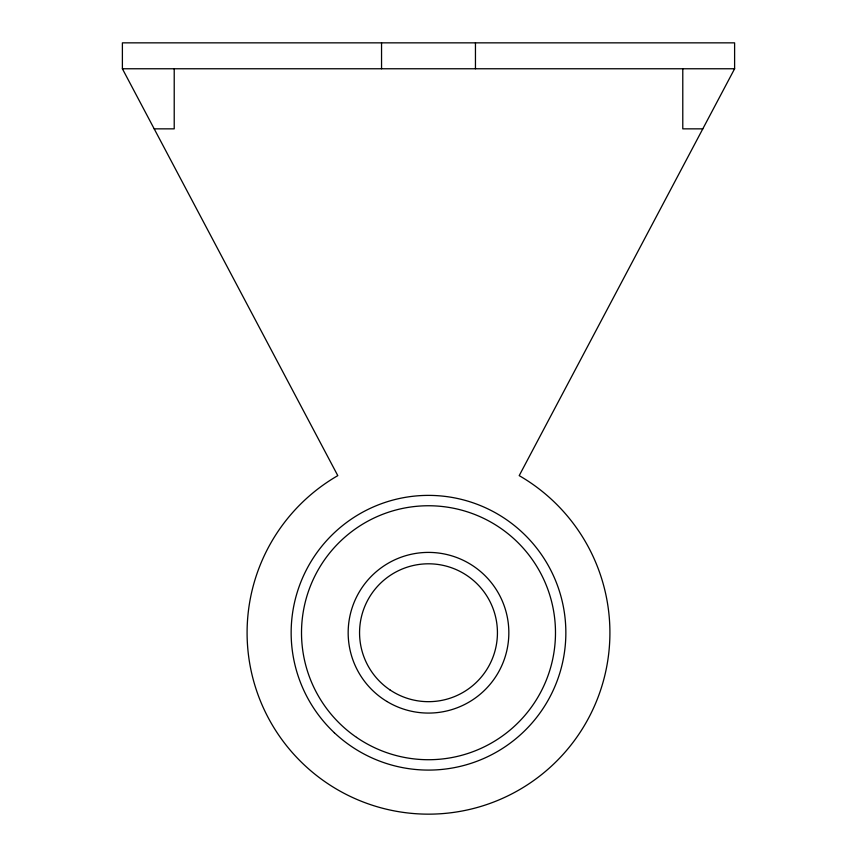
<?xml version="1.0" encoding="UTF-8"?>
<svg xmlns="http://www.w3.org/2000/svg" width="857" height="857" viewBox="0 0 857 857"><rect width="100%" height="100%" fill="white"/><g stroke="black" fill="none" stroke-linecap="round" stroke-linejoin="round"><path stroke-width="1.29" d="M734.61 68.764L519.203 475.635A181.416 181.416 0 0 1 567.473 749.35A181.416 181.416 0 0 1 289.527 749.35A181.416 181.416 0 0 1 337.797 475.635L122.39 68.764L122.39 42.85L734.61 42.85L734.61 68.764L122.39 68.764M154.196 128.85L174.217 128.85L174.217 68.764M702.804 128.85L682.783 128.85L682.783 68.764M475.453 42.85L475.453 68.764M381.547 42.85L381.547 68.764M334.348 732.746A137.356 137.356 0 0 0 562.181 664.282A137.356 137.356 0 0 0 388.971 501.195A137.356 137.356 0 0 0 334.348 732.746M389.914 689.864A68.935 68.935 0 0 0 497.264 637.587A68.935 68.935 0 0 0 398.312 570.762A68.935 68.935 0 0 0 389.914 689.864M356.533 737.363A126.986 126.986 0 0 0 555.09 642.75A126.986 126.986 0 0 0 373.877 518.099A126.986 126.986 0 0 0 356.533 737.363M386.893 701.465A80.344 80.344 0 0 0 508.822 634.405A80.344 80.344 0 0 0 389.785 562.342A80.344 80.344 0 0 0 386.893 701.465"/></g></svg>
